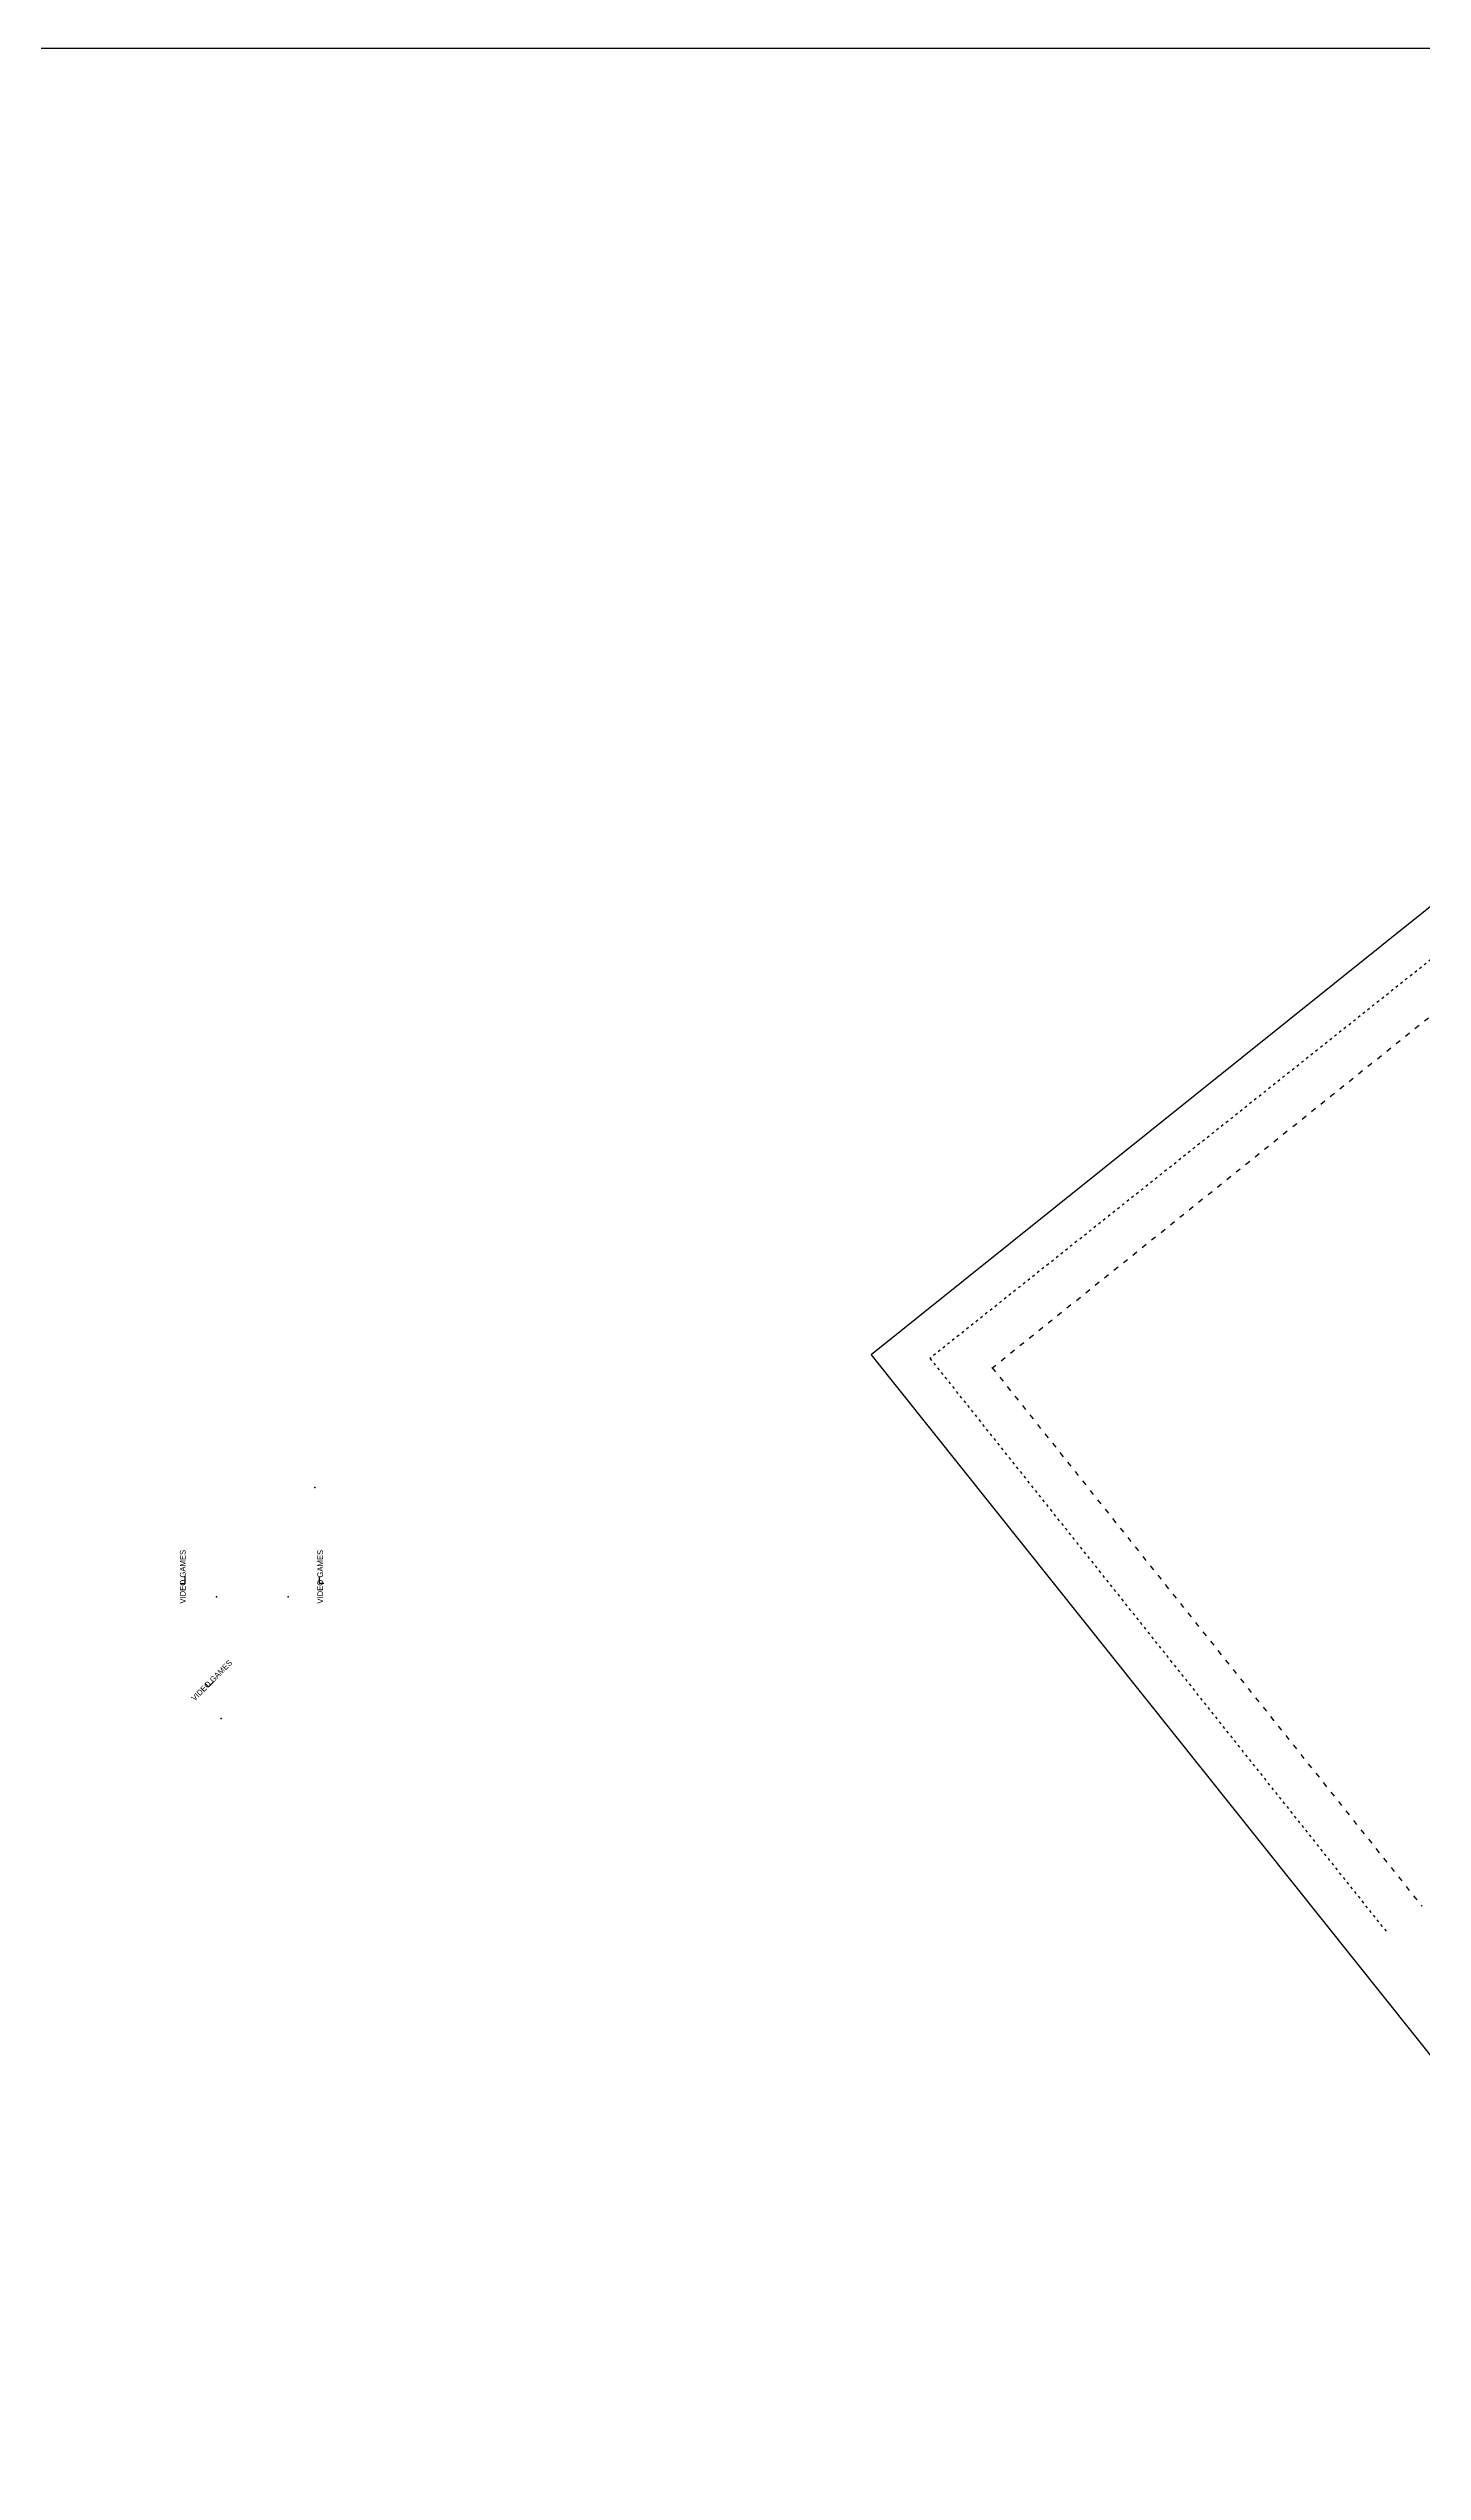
# Model space of a CAD drawing. Extents: x -92740 to -63661, y -15771 to -4391.
# Drawn here: x -79443 to -77530, y -7766 to -4391 of the extents above; entities that cross this region are included whole.
import ezdxf
from ezdxf.enums import TextEntityAlignment as Align

# ---------------------------------------------------------------- set-up
doc = ezdxf.new("R2010")
doc.units = 0
doc.header["$MEASUREMENT"] = 0
doc.linetypes.add('Dashed', pattern=[1, 0.3, -0.4, 0.3])
for name, color, linetype in [('B1NOTES', 2, 'Continuous'), ('EXWALLS', 1, 'Continuous'), ('EXWINDOW', 5, 'Continuous'), ('NEWALLS1', 1, 'Continuous'), ('PROPERTY LINES', 1, 'Continuous'), ('SETBACKS', 13, 'Continuous')]:
    doc.layers.add(name, color=color, linetype=linetype)
doc.styles.add('DCADTXTSTYLE1', font='AVG_TP')
doc.linetypes.add('PROPLINE', pattern='A,0,-1,[5,NGUYEN AD.shx,S=0.003774,R=0,X=-1,Y=0],0', length=1)

msp = doc.modelspace()

# ---------------------------------------------------------------- linework, layer by layer
at = {"layer": 'EXWALLS', "color": 12, "linetype": 'Continuous', "ltscale": 12}
for p, q in [((-79259.2, -6529.1), (-79253.2, -6529.1)), ((-79253.2, -6525.1), (-79253.2, -6519.1)), ((-79253.2, -6529.1), (-79253.2, -6525.1)), ((-79065.8, -6525.1), (-79065.8, -6519.1)), ((-79065.8, -6529.1), (-79065.8, -6525.1)), ((-79059.8, -6529.1), (-79065.8, -6529.1)), ((-79224.7, -6668.7), (-79220.4, -6672.9)), ((-79220.4, -6672.9), (-79217.6, -6670.1)), ((-79217.6, -6670.1), (-79213.4, -6665.9))]:
    msp.add_line(p, q, dxfattribs=at)
at = {"layer": 'EXWINDOW', "color": 5, "linetype": 'Continuous', "ltscale": 12}
for p in [(-79209.6, -6547.7), (-79109.4, -6547.7), (-79202.7, -6716.9)]:
    msp.add_point(p, dxfattribs=at)
at = {"layer": 'NEWALLS1', "color": 1, "linetype": 'Continuous', "ltscale": 12}
msp.add_line((-73927, -4391), (-84218, -4391), dxfattribs=at)
msp.add_point((-79072.5, -6395.5), dxfattribs=at)
at = {"layer": 'PROPERTY LINES', "color": 6, "linetype": 'PROPLINE', "ltscale": 240}
for p, q in [((-76885.1, -5077.8), (-78297.6, -6210.7)), ((-78297.6, -6210.7), (-77056.7, -7765.9))]:
    msp.add_line(p, q, dxfattribs=at)
at = {"layer": 'SETBACKS', "color": 5, "linetype": 'Dashed', "ltscale": 12}
for p, q in [((-77084.3, -5314.8), (-78215.8, -6215.4)), ((-78215.8, -6215.4), (-77578.8, -7015.8))]:
    msp.add_line(p, q, dxfattribs=at)
at = {"layer": 'SETBACKS', "color": 1, "linetype": 'Dashed', "ltscale": 24}
for p, q in [((-78129.8, -6229.3), (-77395.9, -5640.1)), ((-78129, -6228.6), (-77530.7, -6978.4))]:
    msp.add_line(p, q, dxfattribs=at)

# ---------------------------------------------------------------- texts
at = {"layer": 'B1NOTES', "color": 3, "linetype": 'Continuous', "ltscale": 12, "style": 'DCADTXTSTYLE1'}
for rotation, p in [(90, (-79250, -6557.1)), (45, (-79238, -6695))]:
    msp.add_text('VIDEO GAMES', height=8, rotation=rotation, dxfattribs=at).set_placement(p, align=Align.BOTTOM_LEFT)
msp.add_text('VIDEO GAMES', height=8, rotation=450, dxfattribs=at).set_placement((-79069, -6557.1), align=Align.TOP_LEFT)

doc.saveas('drawing.dxf')
